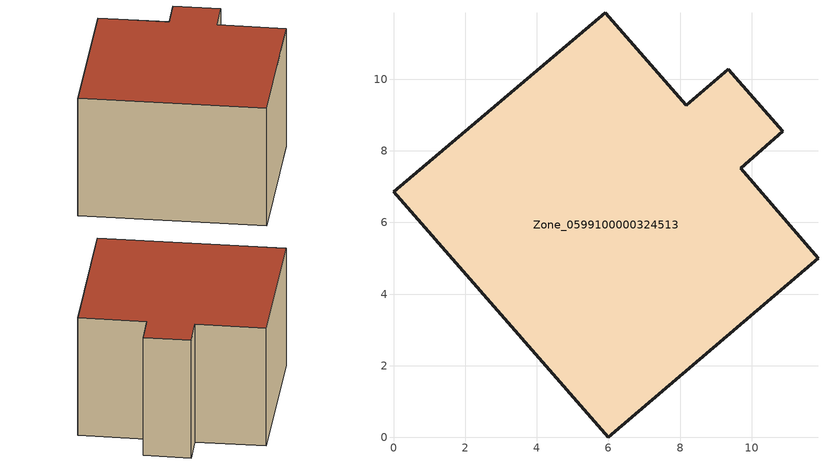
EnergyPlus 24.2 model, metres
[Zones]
Zone_0599100000324513
 floor ground (C_G): 11.85,5 5.99,0 0,6.86 5.91,11.86 8.17,9.27 9.34,10.28 10.87,8.54 9.69,7.52 z0
 wall outside (C_F): 5.99,0 11.85,5 9.69,7.52 10.87,8.54 9.34,10.28 8.17,9.27 5.91,11.86 0,6.86 5.99,0 z0:6.51
 roof outside (C_R): 9.34,10.28 8.17,9.27 5.91,11.86 0,6.86 5.99,0 11.85,5 9.69,7.52 10.87,8.54 z6.51
[BUILDING]
Pand.0599100000324513: North Axis=0; Terrain=City; Loads Convergence Tolerance Value=0.04; Temperature Convergence Tolerance Value=0.4; Solar Distribution=FullExterior; Maximum Number of Warmup Days=25; Minimum Number of Warmup Days=1
[Site:Location]
Rotterdam.The.Hague.AP_ZH_NLD Design_Conditions: Latitude=51.96; Longitude=4.45; Time Zone=1; Elevation=-4.5
[SITE:GROUNDTEMPERATURE:BUILDINGSURFACE]
18, 18, 18, 18, 18, 18, 18, 18, 18, 18, 18, 18
[MATERIAL] Thermal Absorptance=0.9; Solar Absorptance=0.7; Visible Absorptance=0.7
Name | Roughness | Thickness | Conductivity | Density | Specific Heat
G.TI.1946 | MediumSmooth | 0.15 | 1 | 540 | 1210
F.TI.1946 | Rough | 0.3 | 0.857143 | 1920 | 840
R.TI.1946 | MediumRough | 0.2 | 0.1 | 1500 | 1000
[CONSTRUCTION]
C_G: G.TI.1946
C_F: F.TI.1946
C_R: R.TI.1946
[ZONE]
Zone_0599100000324513: Type=1; Multiplier=1; Ceiling Height=Autocalculate; Volume=Autocalculate; Floor Area=autocalculate; Part of Total Floor Area=Yes
[ZONEINFILTRATION:DESIGNFLOWRATE]
Infil_Zone_0599100000324513: Zone or ZoneList or Space or SpaceList=Zone_0599100000324513; Schedule=AlwaysOn; Design Flow Rate Calculation Method=Flow/Area; Flow Rate per Floor Area=0.003; Constant Term Coefficient=1; Temperature Term Coefficient=0; Velocity Term Coefficient=0; Velocity Squared Term Coefficient=0
[HVACTEMPLATE:ZONE:IDEALLOADSAIRSYSTEM]
Zone_0599100000324513: Maximum Heating Supply Air Temperature=50; Minimum Cooling Supply Air Temperature=13; Maximum Heating Supply Air Humidity Ratio=0.0156; Minimum Cooling Supply Air Humidity Ratio=0.0077; Heating Limit=NoLimit; Cooling Limit=NoLimit; Dehumidification Control Type=ConstantSensibleHeatRatio; Cooling Sensible Heat Ratio=0.7; Dehumidification Setpoint=60; Humidification Control Type=None; Humidification Setpoint=30; Outdoor Air Method=None; Outdoor Air Flow Rate per Person=0.00944; Outdoor Air Flow Rate per Zone Floor Area=0; Outdoor Air Flow Rate per Zone=0; Demand Controlled Ventilation Type=None; Outdoor Air Economizer Type=NoEconomizer; Heat Recovery Type=None; Sensible Heat Recovery Effectiveness=0.7; Latent Heat Recovery Effectiveness=0.65
[ZONECONTROL:THERMOSTAT]
ThermostatControl_Zone_0599100000324513: Zone or ZoneList=Zone_0599100000324513; Control Type Schedule=DualSetpointControlType; Control 1=Thermostat_Zone_0599100000324513; Temperature Difference Between Cutout And Setpoint=0
[THERMOSTATSETPOINT:DUALSETPOINT]
Thermostat_Zone_0599100000324513: Heating Setpoint Temperature Schedule=HeatingSetpoint_Zone_0599100000324513; Cooling Setpoint Temperature Schedule=CoolingSetpoint_Zone_0599100000324513
[SCHEDULE:COMPACT]
HeatingSetpoint_Zone_0599100000324513: Through: 12/31, For: AllDays, Until: 24:00, 21
CoolingSetpoint_Zone_0599100000324513: Through: 12/31, For: AllDays, Until: 24:00, 24
DualSetpointControlType: Through: 12/31, For: AllDays, Until: 24:00, 4
AlwaysOn: Through: 12/31, For: AllDays, Until: 24:00, 1
